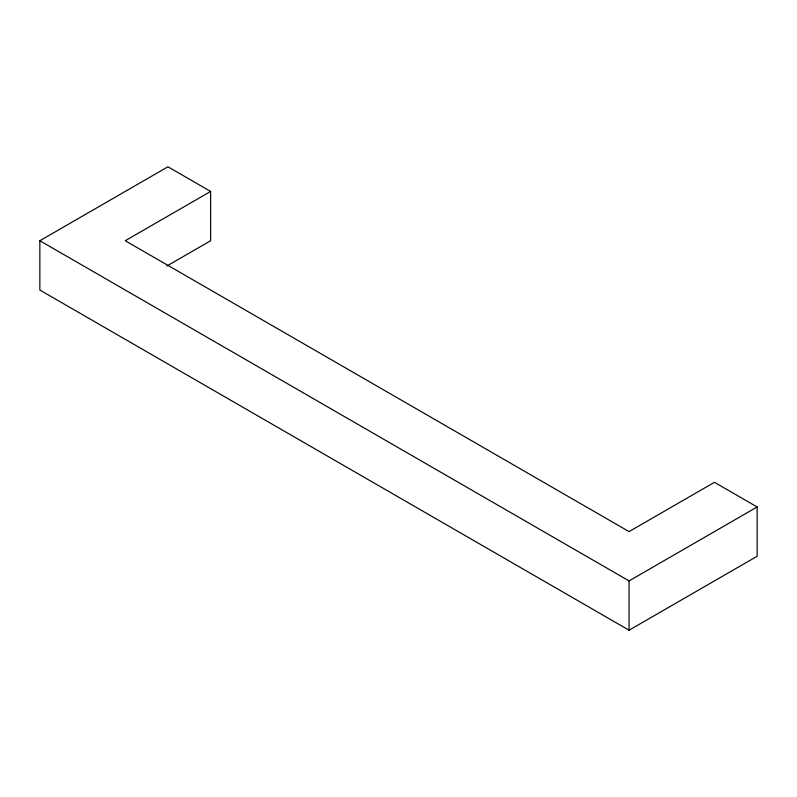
<?xml version="1.0" encoding="UTF-8"?>
<svg xmlns="http://www.w3.org/2000/svg" width="797" height="797" viewBox="0 0 797 797"><rect width="100%" height="100%" fill="white"/><g stroke="black" fill="none" stroke-linecap="round" stroke-linejoin="round"><path stroke-width="1.2" d="M210.637 191.439L125.239 240.734L629.062 531.609L714.451 482.315L757.15 506.962L757.15 556.266L629.062 630.218L39.85 290.038L39.85 240.734L167.938 166.782L210.637 191.439L210.637 240.734L166.872 265.999M39.85 240.734L629.062 580.913L757.15 506.962M629.062 580.913L629.062 630.218"/></g></svg>
